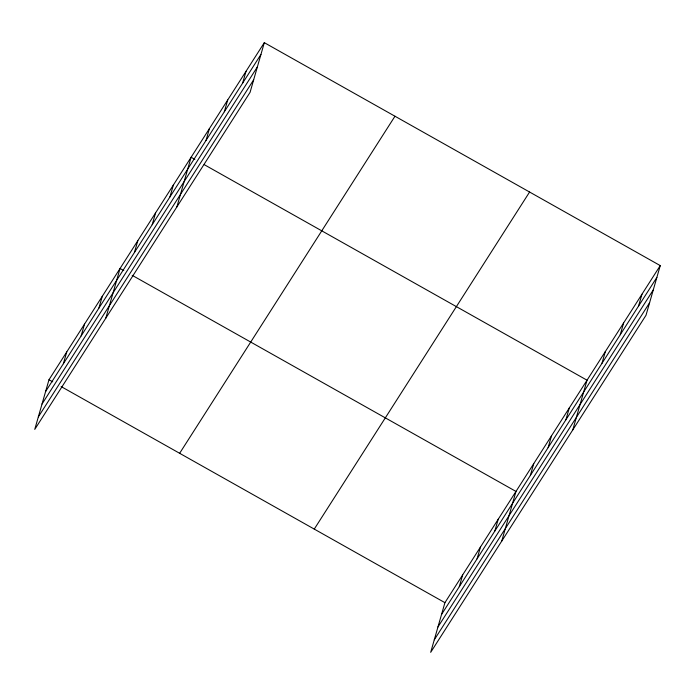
<?xml version="1.0" encoding="UTF-8"?>
<svg xmlns="http://www.w3.org/2000/svg" width="695" height="695" viewBox="0 0 695 695"><rect width="100%" height="100%" fill="white"/><g stroke="black" fill="none" stroke-linecap="round" stroke-linejoin="round"><path stroke-width="1.04" d="M264.317 42.664L48.989 379.731L34.75 429.397L250.078 92.331L264.317 42.664L660.25 265.603L646.003 315.269L430.683 652.336L444.922 602.669L660.25 265.603M63.375 363.72L66.755 351.922M81.141 335.911L84.521 324.113M98.898 308.102L102.287 296.305M105.805 318.171L120.053 268.496L123.788 270.598M134.43 252.493L137.819 240.687M152.196 224.685L155.584 212.879M169.962 196.876L173.342 185.07M176.869 206.936L191.108 157.261L194.843 159.364M206.033 140.416L209.412 128.618M224.329 111.765L227.717 99.967M242.633 83.113L246.021 71.316M459.299 586.658L462.688 574.861M477.065 558.85L480.453 547.052M494.831 531.041L498.219 519.243M501.738 541.11L515.977 491.434L132.18 275.324M530.363 475.423L533.743 463.626M548.129 447.623L551.509 435.817M565.886 419.815L569.274 408.008M572.793 429.875L587.04 380.2L204.174 164.619M601.957 363.355L605.345 351.548M620.261 334.703L623.641 322.906M638.566 306.052L641.945 294.254M45.609 391.528L260.938 54.462M42.021 404.03L257.35 66.963M38.329 416.904L253.658 79.838M179.649 453.296L394.977 116.23M314.262 529.095L529.59 192.029M441.542 614.467L656.862 277.401M437.954 626.968L653.283 289.902M434.262 639.843L649.59 302.777M48.989 379.731L52.724 381.833M61.125 386.559L444.922 602.669"/></g></svg>
